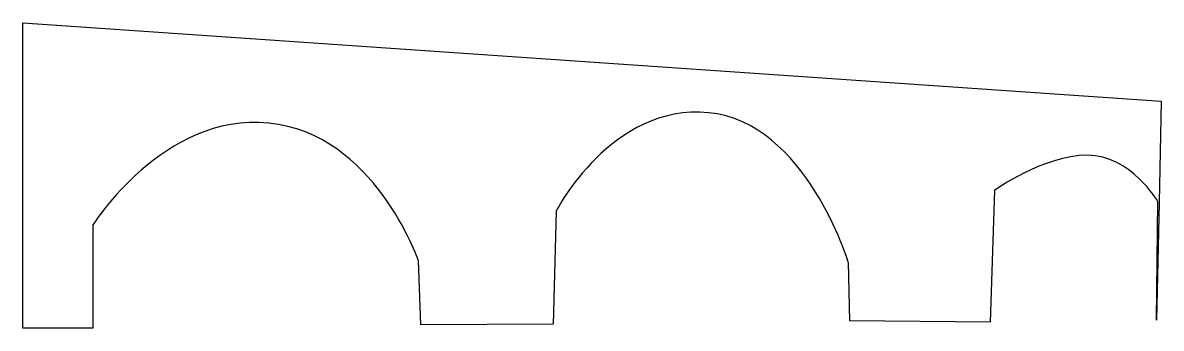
# Model space of a CAD drawing. Extents: x 139 to 294, y 476 to 518.
import ezdxf

# ---------------------------------------------------------------- set-up
doc = ezdxf.new("R2010")
doc.units = 0
doc.layers.add('Layer_1', color=7, linetype='CONTINUOUS')

msp = doc.modelspace()

# ---------------------------------------------------------------- linework, layer by layer
at = {"layer": 'Layer_1', "color": 7}
for points in [[(148.743357, 490.185468), (148.743357, 476.179313), (139.21926, 476.179313), (139.21926, 517.573701), (293.63057, 506.957244), (293.346454, 493.225483), (292.984441, 477.261213)], [(271.020246, 494.872809), (270.417577, 476.993339), (251.399707, 477.194315), (251.198731, 485.096117)], [(292.984441, 477.261213), (293.185417, 493.332633)], [(211.555868, 492.060416), (211.154085, 476.725578), (193.20766, 476.65868), (192.872832, 485.364047)]]:
    msp.add_lwpolyline(points, dxfattribs=at)
for points in [[(232.24782, 505.386312), (219.055861, 506.658614), (211.555868, 492.060416), (211.555868, 492.060416)], [(172.582637, 503.980101), (158.252289, 505.386369), (148.743357, 490.185468), (148.743357, 490.185468)], [(251.198731, 485.096117), (251.198731, 485.096117), (245.439802, 504.113981), (232.24782, 505.386312)], [(192.872832, 485.364047), (192.872832, 485.364047), (186.913018, 502.573861), (172.582637, 503.980101)], [(283.609531, 499.627304), (277.716674, 499.627304), (271.020246, 494.872809), (271.020246, 494.872809)], [(293.185417, 493.332633), (293.185417, 493.332633), (289.502391, 499.627304), (283.609531, 499.627304)]]:
    msp.add_open_spline(points, degree=3, dxfattribs=at)

doc.saveas('drawing.dxf')
